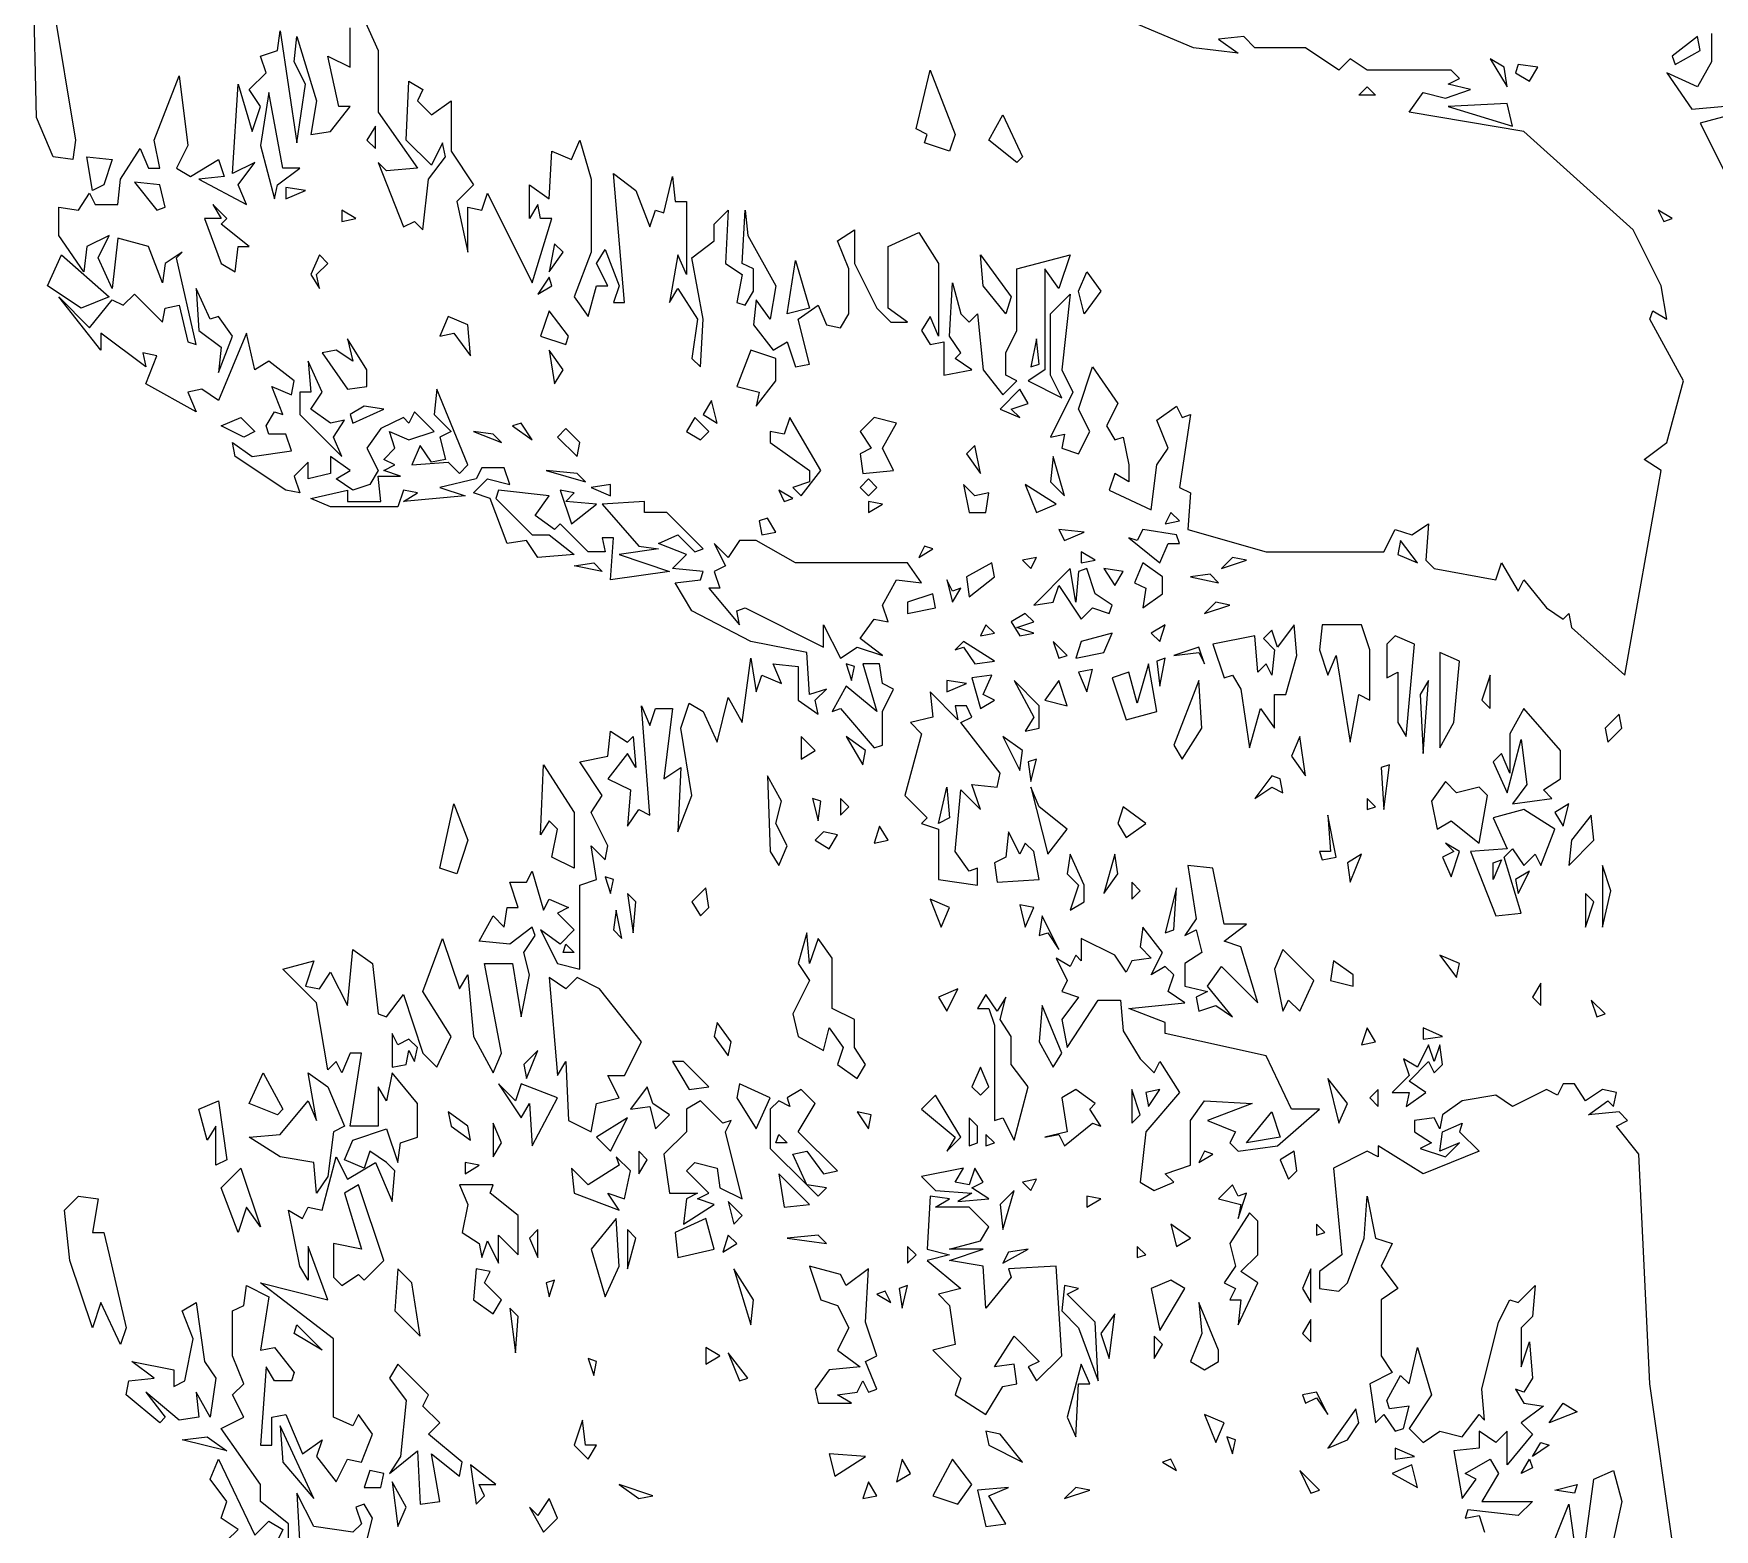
# Model space of a CAD drawing. Header units: millimetres. Extents: x -1916 to 1919, y -2 to 9002.
# Drawn here: x -1364 to -43, y 6354 to 7529 of the extents above; entities that cross this region are included whole.
import ezdxf

# ---------------------------------------------------------------- set-up
doc = ezdxf.new("R2010")
doc.units = ezdxf.units.MM
doc.layers.add('ALMOND-DRAW-PROFILE', color=7, linetype='Continuous', lineweight=25)

msp = doc.modelspace()

# ---------------------------------------------------------------- linework, layer by layer
at = {"layer": 'ALMOND-DRAW-PROFILE'}
for points in [[(-1348.5, 7432.5), (-1361.7, 7463.3), (-1363.9, 7566.8), (-1361.7, 7542.6), (-1355.1, 7566.8), (-1348.5, 7551.4), (-1330.9, 7445.7), (-1333.1, 7430.3)], [(-73.8, 7505.1), (-54, 7516.1), (-56.2, 7527.2), (-76, 7511.7)], [(-205.9, 7487.5), (-208.1, 7502.9), (-219.1, 7509.5)], [(-188.2, 7491.9), (-181.6, 7502.9), (-197.1, 7505.1), (-199.3, 7498.5)], [(-644, 7436.9), (-663.8, 7443.5), (-661.6, 7450.1), (-670.4, 7454.5), (-659.4, 7500.7), (-639.6, 7450.1)], [(-1174.5, 7399.5), (-1172.3, 7410.5), (-1154.7, 7423.7), (-1167.9, 7423.7), (-1179, 7483.1), (-1185.6, 7441.3)], [(-322.5, 7480.9), (-315.9, 7487.5), (-309.3, 7480.9)], [(-591.1, 7428.1), (-613.1, 7445.7), (-602.1, 7465.5), (-586.7, 7432.5)], [(-201.5, 7456.7), (-205.9, 7474.3), (-252.1, 7472.1)], [(-1095.3, 7439.1), (-1095.3, 7456.7), (-1101.9, 7445.7)], [(-1317.7, 7406.1), (-1322.1, 7432.5), (-1302.2, 7430.3), (-1308.8, 7410.5)], [(-1267, 7390.7), (-1260.4, 7392.9), (-1264.8, 7410.5), (-1284.6, 7412.7)], [(-1165.7, 7399.5), (-1150.3, 7406.1), (-1165.7, 7408.3)], [(-1205.4, 7342.2), (-1203.2, 7362), (-1194.4, 7362), (-1216.4, 7379.6), (-1212, 7384.1), (-1223, 7395.1), (-1216.4, 7384.1), (-1229.6, 7384.1), (-1216.4, 7348.8)], [(-1121.7, 7381.8), (-1110.7, 7384.1), (-1121.7, 7390.7)], [(-82.6, 7381.8), (-76, 7384.1), (-87, 7390.7)], [(-958.8, 7342.2), (-947.8, 7357.6), (-954.4, 7364.2)], [(-1326.5, 7313.6), (-1352.9, 7331.2), (-1341.9, 7355.4), (-1304.4, 7322.4)], [(-1139.3, 7329), (-1141.5, 7340), (-1132.7, 7348.8), (-1139.3, 7355.4), (-1145.9, 7340)], [(-771.7, 7309.2), (-765.1, 7351), (-754, 7313.6)], [(-599.9, 7309.2), (-617.6, 7331.2), (-619.8, 7355.4), (-595.5, 7322.4)], [(-967.6, 7324.6), (-956.6, 7331.2), (-958.8, 7337.8)], [(-538.3, 7309.2), (-542.7, 7326.8), (-536.1, 7342.2), (-525.1, 7326.8)], [(-1218.6, 7263), (-1207.6, 7291.6), (-1218.6, 7307), (-1225.2, 7304.8), (-1236.2, 7329), (-1234, 7296), (-1216.4, 7282.8)], [(-1020.4, 7276.2), (-1022.6, 7300.4), (-1038.1, 7307), (-1044.7, 7291.6), (-1033.6, 7293.8)], [(-965.4, 7291.6), (-945.6, 7285), (-943.4, 7291.6), (-958.8, 7311.4)], [(-1117.3, 7249.8), (-1101.9, 7252), (-1101.9, 7265.2), (-1117.3, 7289.4), (-1112.9, 7271.8), (-1126.1, 7280.6), (-1137.1, 7278.4)], [(-954.4, 7254.2), (-947.8, 7265.2), (-958.8, 7280.6)], [(-795.9, 7236.5), (-780.5, 7256.4), (-780.5, 7274), (-800.3, 7280.6), (-811.3, 7252), (-793.7, 7247.6)], [(-580.1, 7267.4), (-573.5, 7269.6), (-575.7, 7289.4)], [(-1121.7, 7196.9), (-1128.3, 7212.3), (-1119.5, 7225.5), (-1130.5, 7223.3), (-1145.9, 7234.3), (-1137.1, 7247.6), (-1148.1, 7271.8), (-1145.9, 7247.6), (-1154.7, 7247.6), (-1154.7, 7229.9)], [(-1029.2, 7183.7), (-1022.6, 7190.3), (-1046.9, 7249.8), (-1049.1, 7229.9), (-1035.8, 7216.7), (-1044.7, 7212.3), (-1040.3, 7194.7), (-1051.3, 7192.5), (-1060.1, 7205.7), (-1066.7, 7190.3), (-1038.1, 7192.5)], [(-826.7, 7223.3), (-831.1, 7240.9), (-837.7, 7229.9)], [(-604.3, 7234.3), (-588.9, 7227.7), (-595.5, 7234.3), (-582.3, 7238.7), (-588.9, 7249.8)], [(-1198.8, 7212.3), (-1216.4, 7221.1), (-1201, 7227.7), (-1190, 7216.7)], [(-1112.9, 7223.3), (-1088.7, 7234.3), (-1104.1, 7236.5), (-1115.1, 7229.9)], [(-839.9, 7210.1), (-833.3, 7216.7), (-844.3, 7227.7), (-850.9, 7216.7)], [(-760.7, 7166.1), (-745.2, 7185.9), (-769.5, 7227.7), (-773.9, 7214.5), (-784.9, 7216.7), (-784.9, 7207.9), (-754, 7185.9), (-754, 7177.1), (-767.3, 7172.7)], [(-712.2, 7183.7), (-688, 7185.9), (-696.8, 7203.5), (-685.8, 7223.3), (-703.4, 7227.7), (-714.4, 7216.7), (-705.6, 7203.5), (-714.4, 7199.1)], [(-1018.2, 7216.7), (-996.2, 7207.9), (-1002.8, 7214.5)], [(-972, 7210.1), (-980.8, 7223.3), (-987.4, 7221.1)], [(-936.8, 7196.9), (-934.6, 7207.9), (-945.6, 7218.9), (-952.2, 7212.3)], [(-619.8, 7183.7), (-624.2, 7205.7), (-630.8, 7199.1)], [(-961, 7185.9), (-930.2, 7177.1), (-936.8, 7183.7)], [(-553.7, 7166.1), (-562.5, 7196.9), (-564.7, 7177.1)], [(-910.4, 7166.1), (-910.4, 7174.9), (-925.8, 7172.7)], [(-707.8, 7166.1), (-701.2, 7172.7), (-707.8, 7179.3), (-714.4, 7172.7)], [(-628.6, 7152.9), (-615.4, 7152.9), (-613.1, 7168.3), (-624.2, 7166.1), (-633, 7174.9)], [(-575.7, 7152.9), (-560.3, 7159.5), (-584.5, 7174.9)], [(-941.2, 7144.1), (-921.4, 7159.5), (-945.6, 7161.7), (-939, 7168.3), (-950, 7170.5)], [(-773.9, 7161.7), (-767.3, 7163.9), (-778.3, 7170.5)], [(-707.8, 7152.9), (-696.8, 7159.5), (-707.8, 7161.7)], [(-791.5, 7135.3), (-780.5, 7137.5), (-787.1, 7148.5), (-793.7, 7146.3)], [(-474.5, 7144.1), (-463.4, 7146.3), (-470, 7152.9)], [(-553.7, 7130.9), (-538.3, 7137.5), (-558.1, 7139.7)], [(-478.9, 7113.3), (-472.2, 7128.7), (-463.4, 7128.7), (-465.6, 7135.3), (-492.1, 7139.7), (-496.5, 7130.9), (-503.1, 7133.1)], [(-729.8, 7038.4), (-716.6, 7047.2), (-696.8, 7040.6), (-714.4, 7053.8), (-703.4, 7069.2), (-692.4, 7067), (-696.8, 7080.2), (-685.8, 7100), (-666, 7097.8), (-677, 7113.3), (-765.1, 7113.3), (-795.9, 7130.9), (-809.1, 7130.9), (-817.9, 7117.7), (-828.9, 7128.7), (-820.1, 7111.1), (-828.9, 7106.7), (-824.5, 7093.4), (-833.3, 7093.4), (-809.1, 7064.8), (-811.3, 7075.8), (-804.7, 7078), (-743, 7047.2), (-743, 7064.8)], [(-668.2, 7117.7), (-657.2, 7124.3), (-663.8, 7126.5)], [(-540.5, 7113.3), (-529.5, 7115.5), (-540.5, 7122.1)], [(-276.3, 7113.3), (-289.5, 7130.9), (-291.7, 7119.9)], [(-917, 7106.7), (-939, 7111.1), (-923.6, 7113.3)], [(-628.6, 7086.8), (-608.7, 7102.3), (-610.9, 7113.3), (-630.8, 7102.3)], [(-580.1, 7108.9), (-575.7, 7117.7), (-586.7, 7115.5)], [(-540.5, 7069.2), (-531.7, 7078), (-518.5, 7073.6), (-516.3, 7080.2), (-529.5, 7089), (-536.1, 7108.9), (-542.7, 7106.7), (-544.9, 7082.4), (-549.3, 7108.9), (-577.9, 7080.2), (-562.5, 7082.4), (-558.1, 7095.6)], [(-514.1, 7095.6), (-507.5, 7106.7), (-522.9, 7108.9)], [(-492.1, 7078), (-476.7, 7089), (-476.7, 7102.3), (-492.1, 7113.3), (-498.7, 7097.8), (-489.9, 7093.4)], [(-430.4, 7108.9), (-410.6, 7115.5), (-421.6, 7117.7)], [(-641.8, 7082.4), (-635.2, 7093.4), (-641.8, 7091.2), (-646.2, 7100)], [(-454.6, 7102.3), (-432.6, 7097.8), (-439.2, 7104.5)], [(-677, 7073.6), (-655, 7078), (-657.2, 7089), (-677, 7082.4)], [(-443.6, 7073.6), (-423.8, 7080.2), (-434.8, 7082.4)], [(-588.9, 7056), (-577.9, 7058.2), (-591.1, 7062.6), (-577.9, 7067), (-584.5, 7073.6), (-595.5, 7067)], [(-619.8, 7056), (-608.7, 7058.2), (-615.4, 7064.8)], [(-544.9, 7038.4), (-522.9, 7042.8), (-516.3, 7058.2), (-540.5, 7051.6)], [(-478.9, 7051.6), (-474.5, 7064.8), (-485.5, 7058.2)], [(-408.4, 6968), (-399.6, 6998.8), (-388.6, 6983.4), (-388.6, 7009.8), (-379.8, 7009.8), (-371, 7040.6), (-373.2, 7064.8), (-386.4, 7047.2), (-390.8, 7060.4), (-397.4, 7053.8), (-388.6, 7045), (-390.8, 7025.2), (-395.2, 7034), (-401.8, 7027.4), (-404, 7056), (-437, 7049.4), (-428.2, 7023), (-421.6, 7025.2), (-415, 7014.2)], [(-329.1, 6972.4), (-322.5, 7009.8), (-313.7, 7005.4), (-313.7, 7045), (-320.3, 7064.8), (-351.2, 7064.8), (-353.4, 7045), (-346.8, 7025.2), (-340.2, 7040.6)], [(-285.1, 6976.8), (-278.5, 7049.4), (-293.9, 7056), (-300.5, 7049.4), (-300.5, 7023), (-291.7, 7027.4), (-291.7, 6987.8)], [(-624.2, 7034), (-608.7, 7036.2), (-633, 7051.6), (-639.6, 7045), (-633, 7047.2)], [(-558.1, 7038.4), (-551.5, 7040.6), (-562.5, 7051.6)], [(-443.6, 7034), (-448, 7047.2), (-467.8, 7040.6), (-448, 7042.8)], [(-258.7, 6968), (-247.7, 6987.8), (-243.3, 7036.2), (-258.7, 7042.8)], [(-703.4, 6968), (-696.8, 6970.2), (-696.8, 6996.6), (-688, 7014.2), (-696.8, 7018.6), (-699, 7034), (-712.2, 7034), (-701.2, 6996.6), (-725.4, 7016.4), (-736.4, 6996.6), (-729.8, 6998.8)], [(-721, 7020.8), (-718.8, 7031.8), (-725.4, 7034)], [(-536.1, 7012), (-531.7, 7029.6), (-542.7, 7027.4)], [(-505.3, 6990), (-481.1, 6996.6), (-487.7, 7034), (-496.5, 7003.2), (-503.1, 7027.4), (-516.3, 7023)], [(-478.9, 7016.4), (-474.5, 7038.4), (-481.1, 7036.2)], [(-646.2, 7012), (-630.8, 7018.6), (-646.2, 7020.8)], [(-619.8, 6998.8), (-608.7, 7005.4), (-617.6, 7009.8), (-610.9, 7025.2), (-626.4, 7023)], [(-584.5, 6981.2), (-573.5, 6983.4), (-573.5, 7001), (-593.3, 7020.8), (-577.9, 6992.2)], [(-569.1, 7005.4), (-551.5, 7001), (-558.1, 7020.8)], [(-461.2, 6959.1), (-445.8, 6983.4), (-448, 7020.8), (-467.8, 6970.2)], [(-271.9, 6963.6), (-267.5, 7020.8), (-274.1, 7009.8)], [(-219.1, 6998.8), (-219.1, 7025.2), (-225.7, 7005.4)], [(-652.8, 6864.5), (-622, 6860.1), (-622, 6873.3), (-628.6, 6871.1), (-639.6, 6886.5), (-635.2, 6934.9), (-619.8, 6919.5), (-626.4, 6939.3), (-606.5, 6937.1), (-604.3, 6948.1), (-635.2, 6987.8), (-626.4, 6992.2), (-630.8, 7001), (-639.6, 7001), (-637.4, 6990), (-659.4, 7012), (-657.2, 6992.2), (-674.8, 6987.8), (-666, 6979), (-679.2, 6930.5), (-661.6, 6912.9), (-666, 6908.5), (-652.8, 6904.1)], [(-201.5, 6923.9), (-170.6, 6928.3), (-177.2, 6934.9), (-164, 6943.7), (-164, 6965.8), (-192.7, 6998.8), (-203.7, 6979), (-203.7, 6948.1), (-210.3, 6963.6), (-216.9, 6956.9), (-205.9, 6932.7), (-194.9, 6974.6), (-190.4, 6939.3)], [(-126.6, 6972.4), (-115.6, 6983.4), (-117.8, 6994.4), (-128.8, 6983.4)], [(-760.7, 6959.1), (-749.6, 6965.8), (-760.7, 6976.8)], [(-712.2, 6954.7), (-710, 6965.8), (-725.4, 6976.8)], [(-588.9, 6950.3), (-586.7, 6965.8), (-602.1, 6976.8)], [(-364.4, 6945.9), (-368.8, 6976.8), (-375.4, 6961.4)], [(-939, 6873.3), (-956.6, 6882.1), (-952.2, 6904.1), (-958.8, 6910.7), (-965.4, 6899.7), (-963.2, 6954.7), (-939, 6917.3)], [(-580.1, 6941.5), (-575.7, 6959.1), (-582.3, 6956.9)], [(-302.7, 6919.5), (-298.3, 6954.7), (-304.9, 6952.5)], [(-778.3, 6875.5), (-771.7, 6890.9), (-780.5, 6908.5), (-776.1, 6926.1), (-787.1, 6945.9), (-784.9, 6886.5)], [(-652.8, 6908.5), (-646.2, 6937.1), (-644, 6912.9)], [(-566.9, 6884.3), (-551.5, 6904.1), (-573.5, 6921.7), (-580.1, 6937.1)], [(-404, 6928.3), (-390.8, 6937.1), (-382, 6932.7), (-384.2, 6943.7), (-390.8, 6945.9)], [(-227.9, 6893.1), (-221.3, 6930.5), (-227.9, 6937.1), (-245.5, 6932.7), (-254.3, 6941.5), (-265.3, 6926.1), (-260.9, 6904.1), (-249.9, 6910.7)], [(-1031.4, 6868.9), (-1044.7, 6873.3), (-1033.6, 6923.9), (-1022.6, 6895.3)], [(-747.4, 6910.7), (-745.2, 6926.1), (-751.8, 6928.3)], [(-729.8, 6915.1), (-723.2, 6921.7), (-729.8, 6928.3)], [(-507.5, 6921.7), (-511.9, 6908.5), (-505.3, 6897.5), (-489.9, 6908.5)], [(-315.9, 6919.5), (-309.3, 6921.7), (-315.9, 6928.3)], [(-161.8, 6906.3), (-157.4, 6923.9), (-168.4, 6917.3)], [(-351.2, 6879.9), (-340.2, 6882.1), (-346.8, 6915.1), (-344.6, 6886.5), (-353.4, 6886.5)], [(-214.7, 6835.9), (-194.9, 6838.1), (-208.1, 6882.1), (-201.5, 6888.7), (-192.7, 6875.5), (-183.8, 6884.3), (-179.4, 6875.5), (-168.4, 6904.1), (-192.7, 6919.5), (-216.9, 6912.9), (-205.9, 6888.7), (-234.5, 6886.5)], [(-157.4, 6875.5), (-137.6, 6895.3), (-139.8, 6915.1), (-155.2, 6895.3)], [(-738.6, 6888.7), (-732, 6899.7), (-743, 6901.9), (-749.6, 6895.3)], [(-703.4, 6893.1), (-692.4, 6895.3), (-699, 6906.3)], [(-606.5, 6862.3), (-573.5, 6864.5), (-577.9, 6886.5), (-584.5, 6893.1), (-588.9, 6884.3), (-597.7, 6901.9), (-599.9, 6882.1), (-608.7, 6877.7)], [(-549.3, 6840.3), (-538.3, 6846.9), (-538.3, 6860.1), (-549.3, 6884.3), (-551.5, 6868.9), (-542.7, 6860.1)], [(-522.9, 6853.5), (-511.9, 6868.9), (-514.1, 6884.3)], [(-329.1, 6862.3), (-320.3, 6884.3), (-331.3, 6877.7)], [(-249.9, 6866.7), (-243.3, 6886.5), (-254.3, 6893.1), (-247.7, 6886.5), (-256.5, 6882.1)], [(-421.6, 6756.6), (-441.4, 6780.8), (-430.4, 6796.2), (-401.8, 6767.6), (-415, 6811.6), (-428.2, 6816), (-410.6, 6829.3), (-428.2, 6829.3), (-437, 6873.3), (-456.8, 6875.5), (-450.2, 6833.7), (-459, 6820.5), (-450.2, 6824.9), (-445.8, 6807.2), (-459, 6798.4), (-459, 6780.8), (-441.4, 6776.4), (-450.2, 6772), (-448, 6761), (-434.8, 6765.4)], [(-216.9, 6864.5), (-216.9, 6877.7), (-210.3, 6879.9)], [(-197.1, 6853.5), (-188.2, 6871.1), (-199.3, 6864.5)], [(-131, 6827.1), (-124.4, 6855.7), (-131, 6875.5)], [(-910.4, 6853.5), (-908.2, 6864.5), (-914.8, 6866.7)], [(-839.9, 6835.9), (-833.3, 6842.5), (-835.5, 6857.9), (-846.5, 6846.9)], [(-500.9, 6849.1), (-494.3, 6855.7), (-500.9, 6862.3)], [(-474.5, 6822.7), (-467.8, 6824.9), (-465.6, 6857.9)], [(-892.7, 6822.7), (-890.5, 6846.9), (-897.2, 6853.5)], [(-650.6, 6827.1), (-644, 6842.5), (-659.4, 6849.1)], [(-584.5, 6827.1), (-577.9, 6842.5), (-588.9, 6844.7)], [(-144.2, 6827.1), (-137.6, 6846.9), (-144.2, 6853.5)], [(-901.6, 6818.2), (-906, 6840.3), (-908.2, 6824.9)], [(-558.1, 6809.4), (-571.3, 6835.9), (-573.5, 6820.5), (-566.9, 6822.7)], [(-716.6, 6708.2), (-710, 6719.2), (-718.8, 6732.4), (-718.8, 6754.4), (-736.4, 6763.2), (-736.4, 6802.8), (-747.4, 6818.2), (-754, 6798.4), (-756.3, 6822.7), (-762.9, 6798.4), (-754, 6785.2), (-767.3, 6758.8), (-762.9, 6741.2), (-743, 6730.2), (-738.6, 6747.8), (-727.6, 6732.4), (-732, 6719.2)], [(-483.3, 6620.1), (-467.8, 6626.7), (-474.5, 6633.3), (-454.6, 6639.9), (-454.6, 6675.1), (-443.6, 6690.6), (-406.2, 6688.4), (-441.4, 6675.1), (-419.4, 6666.3), (-423.8, 6657.5), (-417.2, 6650.9), (-386.4, 6655.3), (-353.4, 6684), (-375.4, 6684), (-395.2, 6725.8), (-474.5, 6743.4), (-474.5, 6752.2), (-503.1, 6763.2), (-459, 6767.6), (-472.2, 6776.4), (-467.8, 6789.6), (-474.5, 6796.2), (-485.5, 6789.6), (-476.7, 6807.2), (-492.1, 6827.1), (-494.3, 6811.6), (-485.5, 6802.8), (-500.9, 6800.6), (-505.3, 6791.8), (-514.1, 6805), (-540.5, 6818.2), (-540.5, 6800.6), (-544.9, 6805), (-549.3, 6796.2), (-560.3, 6802.8), (-551.5, 6785.2), (-555.9, 6776.4), (-542.7, 6772), (-555.9, 6754.4), (-551.5, 6732.4), (-527.3, 6769.8), (-509.7, 6769.8), (-507.5, 6745.6), (-494.3, 6723.6), (-483.3, 6712.6), (-478.9, 6721.4), (-463.4, 6697.2), (-489.9, 6666.3), (-494.3, 6626.7)], [(-947.8, 6807.2), (-945.6, 6813.8), (-939, 6807.2)], [(-382, 6761), (-377.6, 6769.8), (-368.8, 6761), (-357.8, 6785.2), (-382, 6809.4), (-388.6, 6794)], [(-245.5, 6787.4), (-243.3, 6798.4), (-258.7, 6805)], [(-344.6, 6785.2), (-326.9, 6780.8), (-326.9, 6789.6), (-342.4, 6800.6)], [(-943.4, 6675.1), (-925.8, 6666.3), (-921.4, 6688.4), (-903.8, 6692.8), (-912.6, 6710.4), (-899.4, 6710.4), (-886.1, 6736.8), (-919.2, 6778.6), (-936.8, 6787.4), (-945.6, 6778.6), (-958.8, 6787.4), (-952.2, 6710.4), (-945.6, 6721.4)], [(-646.2, 6761), (-637.4, 6778.6), (-652.8, 6772)], [(-179.4, 6765.4), (-179.4, 6783), (-186, 6772)], [(-593.3, 6659.7), (-582.3, 6701.6), (-595.5, 6719.2), (-595.5, 6741.2), (-604.3, 6754.4), (-599.9, 6772), (-606.5, 6761), (-615.4, 6774.2), (-622, 6763.2), (-613.1, 6763.2), (-608.7, 6750), (-608.7, 6675.1), (-602.1, 6677.3)], [(-562.5, 6717), (-555.9, 6728), (-571.3, 6765.4), (-573.5, 6736.8)], [(-135.4, 6756.6), (-128.8, 6758.8), (-139.8, 6769.8)], [(-817.9, 6725.8), (-815.7, 6736.8), (-826.7, 6752.2), (-828.9, 6741.2)], [(-1082.1, 6717), (-1071.1, 6719.2), (-1068.9, 6730.2), (-1064.5, 6721.4), (-1062.3, 6732.4), (-1068.9, 6739), (-1077.7, 6734.6), (-1082.1, 6743.4)], [(-320.3, 6734.6), (-309.3, 6736.8), (-315.9, 6747.8)], [(-271.9, 6739), (-256.5, 6741.2), (-271.9, 6747.8)], [(-976.4, 6708.2), (-967.6, 6730.2), (-978.6, 6719.2)], [(-285.1, 6686.2), (-269.7, 6697.2), (-282.9, 6706), (-267.5, 6721.4), (-263.1, 6712.6), (-256.5, 6719.2), (-258.7, 6734.6), (-263.1, 6721.4), (-267.5, 6734.6), (-276.3, 6717), (-287.3, 6723.6), (-282.9, 6710.4), (-296.1, 6697.2), (-282.9, 6697.2)], [(-1141.5, 6617.9), (-1143.7, 6642.1), (-1170.1, 6646.5), (-1194.4, 6661.9), (-1170.1, 6664.1), (-1148.1, 6690.6), (-1141.5, 6675.1), (-1148.1, 6712.6), (-1132.7, 6701.6), (-1119.5, 6670.7), (-1128.3, 6666.3), (-1132.7, 6631.1)], [(-1172.3, 6679.5), (-1194.4, 6688.4), (-1183.4, 6712.6), (-1167.9, 6684)], [(-848.7, 6699.4), (-833.3, 6701.6), (-853.1, 6721.4), (-861.9, 6721.4)], [(-619.8, 6695), (-613.1, 6701.6), (-619.8, 6717), (-626.4, 6701.6)], [(-972, 6655.3), (-952.2, 6692.8), (-980.8, 6703.8), (-985.2, 6690.6), (-998.4, 6703.8), (-980.8, 6677.3), (-974.2, 6688.4)], [(-881.7, 6701.6), (-894.9, 6684), (-879.5, 6686.2), (-875.1, 6668.5), (-864.1, 6679.5), (-877.3, 6688.4)], [(-795.9, 6668.5), (-784.9, 6692.8), (-809.1, 6703.8), (-811.3, 6692.8)], [(-756.3, 6624.5), (-767.3, 6648.7), (-756.3, 6650.9), (-743, 6633.3), (-732, 6635.5), (-762.9, 6666.3), (-749.6, 6688.4), (-760.7, 6699.4), (-771.7, 6692.8), (-769.5, 6686.2), (-778.3, 6690.6), (-784.9, 6684), (-784.9, 6653.1)], [(-553.7, 6655.3), (-531.7, 6672.9), (-525.1, 6670.7), (-533.9, 6684), (-529.5, 6688.4), (-544.9, 6699.4), (-555.9, 6692.8), (-551.5, 6666.3), (-569.1, 6661.9), (-558.1, 6664.1)], [(-500.9, 6672.9), (-494.3, 6679.5), (-500.9, 6699.4)], [(-487.7, 6686.2), (-478.9, 6699.4), (-489.9, 6697.2)], [(-338, 6672.9), (-331.3, 6688.4), (-346.8, 6708.2)], [(-307.1, 6686.2), (-307.1, 6699.4), (-313.7, 6692.8)], [(-1220.8, 6639.9), (-1220.8, 6670.7), (-1227.4, 6659.7), (-1234, 6684), (-1218.6, 6690.6), (-1212, 6644.3)], [(-853.1, 6593.7), (-828.9, 6609.1), (-842.1, 6613.5), (-833.3, 6617.9), (-850.9, 6635.5), (-844.3, 6642.1), (-826.7, 6637.7), (-824.5, 6622.3), (-806.9, 6613.5), (-820.1, 6666.3), (-815.7, 6675.1), (-822.3, 6672.9), (-839.9, 6690.6), (-850.9, 6684), (-850.9, 6666.3), (-868.5, 6648.7), (-864.1, 6617.9), (-842.1, 6617.9), (-850.9, 6613.5)], [(-646.2, 6650.9), (-635.2, 6661.9), (-655, 6695), (-666, 6684), (-639.6, 6661.9)], [(-1020.4, 6659.7), (-1022.6, 6670.7), (-1038.1, 6681.8), (-1035.8, 6670.7)], [(-1002.8, 6646.5), (-996.2, 6657.5), (-1002.8, 6672.9)], [(-910.4, 6650.9), (-897.2, 6677.3), (-921.4, 6661.9)], [(-707.8, 6668.5), (-705.6, 6679.5), (-716.6, 6681.8)], [(-628.6, 6655.3), (-622, 6657.5), (-622, 6670.7), (-628.6, 6677.3)], [(-410.6, 6657.5), (-390.8, 6681.8), (-384.2, 6661.9)], [(-780.5, 6657.5), (-778.3, 6664.1), (-771.7, 6657.5)], [(-615.4, 6655.3), (-608.7, 6657.5), (-615.4, 6664.1)], [(-939, 6617.9), (-903.8, 6604.7), (-912.6, 6617.9), (-899.4, 6613.5), (-894.9, 6635.5), (-906, 6646.5), (-903.8, 6639.9), (-928, 6624.5), (-941.2, 6637.7)], [(-888.3, 6633.3), (-881.7, 6644.3), (-888.3, 6650.9)], [(-448, 6642.1), (-437, 6648.7), (-443.6, 6650.9)], [(-377.6, 6628.9), (-371, 6635.5), (-373.2, 6650.9), (-384.2, 6644.3)], [(-1203.2, 6587.1), (-1216.4, 6622.3), (-1201, 6637.7), (-1185.6, 6591.5), (-1196.6, 6606.9)], [(-1024.8, 6633.3), (-1013.8, 6639.9), (-1024.8, 6642.1)], [(-773.9, 6606.9), (-754, 6609.1), (-778.3, 6633.3)], [(-637.4, 6611.3), (-613.1, 6613.5), (-626.4, 6622.3), (-617.6, 6626.7), (-624.2, 6637.7), (-628.6, 6624.5), (-639.6, 6626.7), (-633, 6637.7), (-666, 6631.1), (-655, 6620.1), (-626.4, 6617.9)], [(-1121.7, 6545.3), (-1108.5, 6554.1), (-1104.1, 6549.7), (-1088.7, 6565.1), (-1108.5, 6624.5), (-1119.5, 6617.9), (-1106.3, 6573.9), (-1128.3, 6578.3), (-1128.3, 6551.9)], [(-998.4, 6562.9), (-998.4, 6584.9), (-983, 6569.5), (-983, 6600.3), (-1005, 6617.9), (-1002.8, 6624.5), (-1029.2, 6624.5), (-1022.6, 6609.1), (-1027, 6587.1), (-1013.8, 6578.3), (-1011.6, 6567.3), (-1007.2, 6580.5)], [(-756.3, 6624.5), (-747.4, 6615.7), (-740.8, 6622.3)], [(-602.1, 6589.3), (-593.3, 6620.1), (-604.3, 6609.1)], [(-580.1, 6620.1), (-575.7, 6628.9), (-586.7, 6626.7)], [(-417.2, 6598.1), (-410.6, 6617.9), (-417.2, 6615.7), (-421.6, 6624.5), (-432.6, 6613.5), (-415, 6609.1)], [(-1295.6, 6499), (-1311, 6532), (-1317.7, 6512.2), (-1335.3, 6565.1), (-1339.7, 6604.7), (-1328.7, 6615.7), (-1313.2, 6613.5), (-1317.7, 6587.1), (-1308.8, 6587.1), (-1304.4, 6569.5), (-1291.2, 6512.2)], [(-813.5, 6593.7), (-806.9, 6600.3), (-817.9, 6611.3)], [(-615.4, 6444), (-602.1, 6466), (-591.1, 6468.2), (-593.3, 6483.6), (-608.7, 6481.4), (-593.3, 6505.6), (-573.5, 6485.8), (-582.3, 6481.4), (-575.7, 6470.4), (-555.9, 6490.2), (-560.3, 6560.7), (-597.7, 6558.5), (-595.5, 6551.9), (-615.4, 6527.6), (-617.6, 6560.7), (-644, 6565.1), (-617.6, 6573.9), (-644, 6573.9), (-619.8, 6580.5), (-613.1, 6591.5), (-628.6, 6606.9), (-655, 6606.9), (-644, 6613.5), (-659.4, 6615.7), (-661.6, 6573.9), (-644, 6569.5), (-661.6, 6565.1), (-635.2, 6543.1), (-652.8, 6538.6), (-644, 6529.8), (-639.6, 6499), (-657.2, 6494.6), (-635.2, 6472.6), (-639.6, 6459.4)], [(-536.1, 6606.9), (-525.1, 6613.5), (-536.1, 6615.7)], [(-914.8, 6536.4), (-903.8, 6560.7), (-906, 6598.1), (-925.8, 6573.9)], [(-857.5, 6567.3), (-828.9, 6573.9), (-835.5, 6598.1), (-859.7, 6587.1)], [(-465.6, 6576.1), (-454.6, 6582.7), (-470, 6593.7)], [(-417.2, 6514.4), (-401.8, 6547.5), (-415, 6556.3), (-401.8, 6569.5), (-401.8, 6595.9), (-408.4, 6602.5), (-423.8, 6578.3), (-419.4, 6560.7), (-428.2, 6547.5), (-419.4, 6543.1), (-423.8, 6534.2), (-415, 6534.2)], [(-355.6, 6584.9), (-349, 6587.1), (-355.6, 6593.7)], [(-967.6, 6567.3), (-967.6, 6589.3), (-974.2, 6582.7)], [(-897.2, 6558.5), (-890.5, 6582.7), (-897.2, 6589.3)], [(-822.3, 6571.7), (-811.3, 6578.3), (-817.9, 6584.9)], [(-771.7, 6582.7), (-740.8, 6578.3), (-747.4, 6584.9)], [(-677, 6562.9), (-670.4, 6569.5), (-677, 6576.1)], [(-602.1, 6562.9), (-582.3, 6573.9), (-597.7, 6571.7)], [(-496.5, 6567.3), (-489.9, 6569.5), (-496.5, 6576.1)], [(-1060.1, 6505.6), (-1066.7, 6547.5), (-1077.7, 6558.5), (-1079.9, 6525.4)], [(-1002.8, 6523.2), (-996.2, 6534.2), (-1009.4, 6547.5), (-1005, 6556.3), (-1016, 6558.5), (-1018.2, 6534.2)], [(-800.3, 6514.4), (-798.1, 6534.2), (-813.5, 6558.5)], [(-747.4, 6452.8), (-721, 6452.8), (-732, 6459.4), (-716.6, 6461.6), (-712.2, 6470.4), (-707.8, 6461.6), (-701.2, 6463.8), (-710, 6485.8), (-701.2, 6490.2), (-710, 6516.6), (-707.8, 6558.5), (-725.4, 6545.3), (-729.8, 6554.1), (-754, 6560.7), (-745.2, 6534.2), (-732, 6529.8), (-723.2, 6512.2), (-732, 6494.6), (-714.4, 6481.4), (-738.6, 6479.2), (-749.6, 6463.8)], [(-360, 6532), (-360, 6558.5), (-366.6, 6543.1)], [(-958.8, 6536.4), (-954.4, 6549.7), (-961, 6547.5)], [(-690.2, 6532), (-694.6, 6540.9), (-701.2, 6538.6)], [(-681.4, 6527.6), (-677, 6545.3), (-683.6, 6543.1)], [(-527.3, 6470.4), (-529.5, 6516.6), (-551.5, 6538.6), (-542.7, 6543.1), (-553.7, 6545.3), (-555.9, 6525.4), (-542.7, 6512.2)], [(-478.9, 6510), (-459, 6543.1), (-470, 6549.7), (-485.5, 6543.1)], [(-1264.8, 6437.4), (-1291.2, 6459.4), (-1289, 6470.4), (-1269.2, 6472.6), (-1286.8, 6485.8), (-1253.8, 6479.2), (-1253.8, 6466), (-1245, 6470.4), (-1238.4, 6503.4), (-1247.2, 6525.4), (-1236.2, 6532), (-1229.6, 6485.8), (-1220.8, 6472.6), (-1225.2, 6441.8), (-1236.2, 6461.6), (-1234, 6441.8), (-1249.4, 6439.6), (-1275.8, 6461.6), (-1260.4, 6441.8)], [(-985.2, 6492.4), (-983, 6521), (-989.6, 6527.6)], [(-443.6, 6479.2), (-432.6, 6485.8), (-432.6, 6494.6), (-448, 6532), (-445.8, 6507.8), (-454.6, 6485.8)], [(-1137.1, 6494.6), (-1159.1, 6507.8), (-1156.9, 6514.4)], [(-518.5, 6488), (-514.1, 6523.2), (-525.1, 6507.8)], [(-360, 6501.2), (-360, 6518.8), (-366.6, 6507.8)], [(-483.3, 6488), (-476.7, 6499), (-483.3, 6505.6)], [(-923.6, 6474.8), (-921.4, 6485.8), (-928, 6488)], [(-835.5, 6483.6), (-824.5, 6490.2), (-835.5, 6496.8)], [(-809.1, 6470.4), (-802.5, 6472.6), (-817.9, 6492.4)], [(-1060.1, 6373.5), (-1044.7, 6375.7), (-1051.3, 6413.2), (-1029.2, 6395.5), (-1027, 6406.6), (-1053.5, 6428.6), (-1044.7, 6437.4), (-1057.9, 6450.6), (-1053.5, 6459.4), (-1077.7, 6483.6), (-1084.3, 6472.6), (-1071.1, 6455), (-1075.5, 6411), (-1084.3, 6397.7), (-1062.3, 6415.4)], [(-544.9, 6426.4), (-542.7, 6468.2), (-533.9, 6468.2), (-540.5, 6483.6), (-551.5, 6441.8)], [(-346.8, 6444), (-355.6, 6461.6), (-366.6, 6459.4), (-364.4, 6452.8), (-355.6, 6457.2)], [(-346.8, 6417.6), (-331.3, 6424.2), (-322.5, 6437.4), (-324.7, 6448.4)], [(-172.8, 6437.4), (-161.8, 6452.8), (-150.8, 6446.2)], [(-1143.7, 6377.9), (-1170.1, 6435.2), (-1167.9, 6406.6)], [(-928, 6408.8), (-921.4, 6419.8), (-930.2, 6419.8), (-932.4, 6439.6), (-939, 6419.8)], [(-434.8, 6422), (-428.2, 6437.4), (-443.6, 6444)], [(-1212, 6415.4), (-1247.2, 6424.2), (-1227.4, 6426.4)], [(-613.1, 6419.8), (-586.7, 6406.6), (-604.3, 6428.6), (-615.4, 6430.8)], [(-421.6, 6413.2), (-419.4, 6424.2), (-426, 6426.4)], [(-186, 6411), (-179.4, 6422), (-172.8, 6419.8)], [(-1172.3, 6305.3), (-1212, 6344.9), (-1203.2, 6353.7), (-1216.4, 6362.5), (-1212, 6375.7), (-1225.2, 6393.3), (-1218.6, 6408.8), (-1190, 6349.3), (-1179, 6360.3), (-1167.9, 6353.7), (-1172.3, 6344.9), (-1163.5, 6336.1), (-1163.5, 6305.3)], [(-734.2, 6395.5), (-710, 6411), (-738.6, 6413.2)], [(-685.8, 6391.1), (-674.8, 6397.7), (-681.4, 6408.8)], [(-637.4, 6373.5), (-626.4, 6388.9), (-641.8, 6408.8), (-657.2, 6380.1)], [(-465.6, 6400), (-470, 6408.8), (-476.7, 6406.6)], [(-293.9, 6408.8), (-278.5, 6411), (-293.9, 6417.6)], [(-194.9, 6397.7), (-188.2, 6408.8), (-186, 6402.2)], [(-1104.1, 6386.7), (-1090.9, 6386.7), (-1088.7, 6397.7), (-1099.7, 6400)], [(-1016, 6373.5), (-1009.4, 6380.1), (-1013.8, 6388.9), (-1000.6, 6388.9), (-1020.4, 6404.4)], [(-360, 6382.3), (-353.4, 6384.5), (-368.8, 6400)], [(-276.3, 6386.7), (-280.7, 6404.4), (-296.1, 6397.7)], [(-1077.7, 6355.9), (-1071.1, 6371.3), (-1082.1, 6391.1)], [(-888.3, 6377.9), (-877.3, 6380.1), (-903.8, 6388.9)], [(-712.2, 6377.9), (-701.2, 6380.1), (-707.8, 6391.1)], [(-615.4, 6355.9), (-599.9, 6358.1), (-613.1, 6380.1), (-597.7, 6386.7), (-622, 6384.5)], [(-553.7, 6377.9), (-533.9, 6384.5), (-544.9, 6386.7)], [(-168.4, 6384.5), (-150.8, 6388.9), (-153, 6382.3)], [(-963.2, 6351.5), (-952.2, 6362.5), (-958.8, 6377.9), (-967.6, 6364.7), (-974.2, 6371.3)]]:
    msp.add_lwpolyline(points, close=True, dxfattribs=at)
for points in [[(-1163.5, 6340.5), (-1163.5, 6358.1), (-1185.6, 6375.7), (-1185.6, 6388.9), (-1216.4, 6433), (-1198.8, 6441.8), (-1207.6, 6459.4), (-1198.8, 6468.2), (-1207.6, 6490.2), (-1207.6, 6525.4), (-1198.8, 6529.8), (-1196.6, 6545.3), (-1179, 6536.4), (-1185.6, 6494.6), (-1174.5, 6496.8), (-1159.1, 6477), (-1161.3, 6470.4), (-1174.5, 6470.4), (-1181.2, 6481.4), (-1185.6, 6419.8), (-1176.7, 6419.8), (-1176.7, 6441.8), (-1165.7, 6444), (-1152.5, 6413.2), (-1137.1, 6424.2), (-1141.5, 6411), (-1126.1, 6391.1), (-1117.3, 6408.8), (-1106.3, 6406.6), (-1097.5, 6428.6), (-1108.5, 6444), (-1112.9, 6435.2), (-1128.3, 6441.8), (-1128.3, 6503.4), (-1185.6, 6547.5), (-1132.7, 6534.2), (-1148.1, 6576.1), (-1148.1, 6549.7), (-1154.7, 6560.7), (-1163.5, 6604.7), (-1152.5, 6598.1), (-1148.1, 6606.9), (-1137.1, 6604.7), (-1126.1, 6646.5), (-1117.3, 6628.9), (-1095.3, 6642.1), (-1082.1, 6611.3), (-1079.9, 6635.5), (-1086.5, 6642.1), (-1099.7, 6650.9), (-1104.1, 6637.7), (-1119.5, 6644.3), (-1112.9, 6659.7), (-1086.5, 6668.5), (-1077.7, 6642.1), (-1075.5, 6657.5), (-1062.3, 6661.9), (-1062.3, 6688.4), (-1082.1, 6712.6), (-1086.5, 6690.6), (-1093.1, 6701.6), (-1093.1, 6670.7), (-1115.1, 6670.7), (-1106.3, 6728), (-1115.1, 6728), (-1121.7, 6712.6), (-1126.1, 6721.4), (-1132.7, 6714.8), (-1141.5, 6767.6), (-1167.9, 6794), (-1143.7, 6800.6), (-1150.3, 6780.8), (-1139.3, 6778.6), (-1130.5, 6791.8), (-1117.3, 6765.4), (-1112.9, 6809.4), (-1097.5, 6798.4), (-1093.1, 6758.8), (-1086.5, 6756.6), (-1073.3, 6774.2), (-1057.9, 6728), (-1046.9, 6717), (-1035.8, 6741.2), (-1057.9, 6776.4), (-1042.5, 6818.2), (-1029.2, 6778.6), (-1022.6, 6789.6), (-1018.2, 6741.2), (-1002.8, 6712.6), (-996.2, 6728), (-1009.4, 6798.4), (-987.4, 6798.4), (-980.8, 6756.6), (-974.2, 6789.6), (-978.6, 6807.2), (-969.8, 6820.5), (-972, 6827.1), (-989.6, 6813.8), (-1013.8, 6816), (-1002.8, 6835.9), (-994, 6827.1), (-991.8, 6842.5), (-983, 6842.5), (-989.6, 6862.3), (-976.4, 6862.3), (-972, 6871.1), (-963.2, 6840.3), (-958.8, 6849.1), (-943.4, 6842.5), (-952.2, 6838.1), (-939, 6824.9), (-950, 6813.8), (-965.4, 6824.9), (-952.2, 6798.4), (-934.6, 6794), (-934.6, 6860.1), (-921.4, 6864.5), (-925.8, 6890.9), (-914.8, 6879.9), (-912.6, 6890.9), (-925.8, 6917.3), (-917, 6930.5), (-934.6, 6956.9), (-912.6, 6961.4), (-910.4, 6981.2), (-897.2, 6972.4), (-892.7, 6976.8), (-890.5, 6952.5), (-897.2, 6963.6), (-912.6, 6943.7), (-894.9, 6934.9), (-897.2, 6906.3), (-888.3, 6919.5), (-879.5, 6915.1), (-886.1, 7001), (-879.5, 6985.6), (-875.1, 6998.8), (-861.9, 6998.8), (-868.5, 6943.7), (-855.3, 6952.5), (-857.5, 6901.9), (-846.5, 6930.5), (-855.3, 6983.4), (-848.7, 7003.2), (-837.7, 6996.6), (-826.7, 6972.4), (-817.9, 7007.6), (-806.9, 6987.8), (-800.3, 7038.4), (-795.9, 7012), (-791.5, 7025.2), (-776.1, 7018.6), (-782.7, 7034), (-762.9, 7031.8), (-762.9, 7005.4), (-747.4, 6994.4), (-749.6, 7005.4), (-740.8, 7014.2), (-754, 7009.8), (-756.3, 7042.8), (-800.3, 7051.6), (-846.5, 7075.8), (-859.7, 7097.8), (-839.9, 7100), (-837.7, 7106.7), (-861.9, 7108.9), (-850.9, 7119.9), (-872.9, 7128.7), (-857.5, 7135.3), (-844.3, 7122.1), (-837.7, 7124.3), (-866.3, 7152.9), (-883.9, 7152.9), (-883.9, 7161.7), (-917, 7159.5), (-888.3, 7126.5), (-872.9, 7124.3), (-903.8, 7119.9), (-864.1, 7106.7), (-910.4, 7100), (-908.2, 7133.1), (-917, 7133.1), (-914.8, 7122.1), (-928, 7122.1), (-950, 7144.1), (-954.4, 7139.7), (-969.8, 7150.7), (-958.8, 7166.1), (-998.4, 7170.5), (-1000.6, 7163.9), (-972, 7135.3), (-958.8, 7135.3), (-939, 7119.9), (-967.6, 7117.7), (-976.4, 7130.9), (-991.8, 7128.7), (-1005, 7163.9), (-1018.2, 7168.3), (-1007.2, 7179.3), (-989.6, 7174.9), (-994, 7188.1), (-1011.6, 7188.1), (-1016, 7179.3), (-1044.7, 7172.7), (-1024.8, 7166.1), (-1073.3, 7161.7), (-1062.3, 7168.3), (-1073.3, 7170.5), (-1077.7, 7157.3), (-1130.5, 7157.3), (-1145.9, 7163.9), (-1117.3, 7170.5), (-1117.3, 7161.7), (-1090.9, 7161.7), (-1093.1, 7181.5), (-1075.5, 7181.5), (-1088.7, 7185.9), (-1079.9, 7190.3), (-1088.7, 7194.7), (-1079.9, 7203.5), (-1084.3, 7216.7), (-1068.9, 7210.1), (-1049.1, 7216.7), (-1064.5, 7232.1), (-1068.9, 7223.3), (-1073.3, 7227.7), (-1090.9, 7218.9), (-1101.9, 7203.5), (-1093.1, 7185.9), (-1099.7, 7174.9), (-1112.9, 7170.5), (-1126.1, 7179.3), (-1115.1, 7185.9), (-1130.5, 7196.9), (-1130.5, 7183.7), (-1148.1, 7179.3), (-1148.1, 7192.5), (-1159.1, 7181.5), (-1154.7, 7168.3), (-1165.7, 7170.5), (-1205.4, 7196.9), (-1207.6, 7207.9), (-1192.2, 7196.9), (-1161.3, 7201.3), (-1165.7, 7214.5), (-1179, 7214.5), (-1181.2, 7221.1), (-1174.5, 7232.1), (-1167.9, 7229.9), (-1176.7, 7252), (-1161.3, 7245.4), (-1159.1, 7256.4), (-1179, 7271.8), (-1190, 7265.2), (-1196.6, 7293.8), (-1218.6, 7240.9), (-1231.8, 7249.8), (-1242.8, 7247.6), (-1236.2, 7232.1), (-1275.8, 7254.2), (-1267, 7276.2), (-1278, 7278.4), (-1275.8, 7267.4), (-1311, 7293.8), (-1311, 7280.6), (-1344.1, 7322.4), (-1319.9, 7298.2), (-1302.2, 7320.2), (-1293.4, 7315.8), (-1284.6, 7324.6), (-1262.6, 7302.6), (-1260.4, 7313.6), (-1249.4, 7315.8), (-1242.8, 7287.2), (-1236.2, 7285), (-1251.6, 7353.2), (-1247.2, 7357.6), (-1260.4, 7348.8), (-1262.6, 7333.4), (-1273.6, 7362), (-1297.8, 7368.6), (-1302.2, 7329), (-1313.2, 7353.2), (-1304.4, 7370.8), (-1322.1, 7362), (-1324.3, 7342.2), (-1344.1, 7370.8), (-1344.1, 7392.9), (-1328.7, 7390.7), (-1319.9, 7403.9), (-1315.4, 7395.1), (-1297.8, 7395.1), (-1295.6, 7414.9), (-1280.2, 7439.1), (-1273.6, 7423.7), (-1264.8, 7423.7), (-1269.2, 7445.7), (-1249.4, 7496.3), (-1242.8, 7441.3), (-1251.6, 7423.7), (-1240.6, 7417.1), (-1218.6, 7430.3), (-1214.2, 7417.1), (-1234, 7414.9), (-1196.6, 7395.1), (-1203.2, 7410.5), (-1190, 7428.1), (-1207.6, 7419.3), (-1203.2, 7489.7), (-1192.2, 7452.3), (-1185.6, 7472.1), (-1194.4, 7485.3), (-1181.2, 7498.5), (-1185.6, 7511.7), (-1172.3, 7516.1), (-1170.1, 7531.6), (-1156.9, 7443.5), (-1150.3, 7489.7), (-1159.1, 7507.3), (-1156.9, 7527.2), (-1141.5, 7476.5), (-1145.9, 7450.1), (-1130.5, 7452.3), (-1115.1, 7472.1), (-1123.9, 7472.1), (-1132.7, 7511.7), (-1115.1, 7502.9), (-1115.1, 7533.8)], [(-1104.1, 7540.4), (-1093.1, 7516.1), (-1093.1, 7467.7), (-1062.3, 7423.7), (-1086.5, 7421.5), (-1093.1, 7428.1), (-1073.3, 7377.4), (-1064.5, 7381.8), (-1057.9, 7375.2), (-1053.5, 7414.9), (-1040.3, 7432.5), (-1042.5, 7443.5), (-1051.3, 7425.9), (-1071.1, 7445.7), (-1068.9, 7491.9), (-1057.9, 7485.3), (-1062.3, 7476.5), (-1051.3, 7465.5), (-1035.8, 7476.5), (-1035.8, 7436.9), (-1018.2, 7410.5), (-1031.4, 7397.3), (-1022.6, 7357.6), (-1022.6, 7392.9), (-1011.6, 7390.7), (-1007.2, 7403.9), (-972, 7333.4), (-956.6, 7384.1), (-965.4, 7384.1), (-967.6, 7395.1), (-974.2, 7384.1), (-974.2, 7410.5), (-958.8, 7399.5), (-956.6, 7436.9), (-941.2, 7430.3), (-934.6, 7445.7), (-925.8, 7414.9), (-925.8, 7357.6), (-939, 7322.4), (-928, 7307), (-921.4, 7331.2), (-912.6, 7331.2), (-921.4, 7348.8), (-914.8, 7359.8), (-903.8, 7331.2), (-908.2, 7318), (-899.4, 7318), (-908.2, 7419.3), (-890.5, 7406.1), (-879.5, 7377.4), (-875.1, 7390.7), (-868.5, 7388.5), (-861.9, 7417.1), (-859.7, 7397.3), (-850.9, 7397.3), (-850.9, 7340), (-857.5, 7355.4), (-864.1, 7318), (-857.5, 7329), (-842.1, 7304.8), (-846.5, 7274), (-839.9, 7267.4), (-837.7, 7304.8), (-846.5, 7353.2), (-828.9, 7366.4), (-828.9, 7379.6), (-817.9, 7390.7), (-820.1, 7348.8), (-806.9, 7340), (-811.3, 7318), (-804.7, 7315.8), (-798.1, 7326.8), (-798.1, 7344.4), (-806.9, 7348.8), (-804.7, 7390.7), (-802.5, 7370.8), (-780.5, 7331.2), (-784.9, 7304.8), (-795.9, 7320.2), (-798.1, 7300.4), (-782.7, 7280.6), (-771.7, 7287.2), (-765.1, 7267.4), (-754, 7269.6), (-762.9, 7304.8), (-747.4, 7315.8), (-740.8, 7300.4), (-729.8, 7298.2), (-723.2, 7309.2), (-723.2, 7344.4), (-732, 7366.4), (-718.8, 7375.2), (-718.8, 7348.8), (-701.2, 7313.6), (-690.2, 7302.6), (-677, 7302.6), (-692.4, 7313.6), (-692.4, 7362), (-668.2, 7373), (-652.8, 7348.8), (-652.8, 7291.6), (-659.4, 7307), (-666, 7296), (-659.4, 7285), (-648.4, 7287.2), (-648.4, 7260.8), (-626.4, 7265.2), (-639.6, 7274), (-635.2, 7278.4), (-644, 7291.6), (-641.8, 7333.4), (-635.2, 7309.2), (-628.6, 7302.6), (-622, 7309.2), (-617.6, 7265.2), (-602.1, 7245.4), (-591.1, 7256.4), (-599.9, 7260.8), (-599.9, 7278.4), (-591.1, 7296), (-591.1, 7344.4), (-549.3, 7355.4), (-558.1, 7329), (-569.1, 7344.4), (-569.1, 7265.2), (-582.3, 7256.4), (-555.9, 7243.2), (-564.7, 7260.8), (-564.7, 7309.2), (-549.3, 7324.6), (-555.9, 7265.2), (-547.1, 7247.6), (-564.7, 7212.3), (-553.7, 7214.5), (-555.9, 7203.5), (-542.7, 7199.1), (-533.9, 7216.7), (-542.7, 7234.3), (-531.7, 7267.4), (-511.9, 7238.7), (-520.7, 7221.1), (-514.1, 7210.1), (-507.5, 7212.3), (-503.1, 7190.3), (-503.1, 7177.1), (-514.1, 7183.7), (-518.5, 7170.5), (-485.5, 7155.1), (-481.1, 7190.3), (-472.2, 7203.5), (-481.1, 7225.5), (-465.6, 7236.5), (-461.2, 7227.7), (-454.6, 7229.9), (-463.4, 7172.7), (-454.6, 7168.3), (-456.8, 7139.7), (-395.2, 7122.1), (-302.7, 7122.1), (-293.9, 7139.7), (-280.7, 7135.3), (-267.5, 7144.1), (-269.7, 7115.5), (-263.1, 7108.9), (-214.7, 7100), (-210.3, 7113.3), (-197.1, 7091.2), (-192.7, 7100), (-175, 7078), (-161.8, 7069.2), (-157.4, 7073.6), (-155.2, 7062.6), (-113.4, 7025.2), (-84.8, 7185.9), (-98, 7194.7), (-80.4, 7207.9), (-67.2, 7256.4), (-93.6, 7304.8), (-91.4, 7311.4), (-80.4, 7304.8), (-84.8, 7331.2), (-106.8, 7375.2), (-192.7, 7452.3), (-282.9, 7467.7), (-271.9, 7483.1), (-254.3, 7478.7), (-234.5, 7485.3), (-252.1, 7489.7), (-243.3, 7494.1), (-249.9, 7500.7), (-315.9, 7500.7), (-329.1, 7509.5), (-338, 7500.7), (-364.4, 7518.3), (-404, 7518.3), (-412.8, 7527.2), (-432.6, 7525), (-417.2, 7513.9), (-452.4, 7518.3), (-505.3, 7540.4)], [(-45.1, 7529.4), (-45.1, 7507.3), (-56.2, 7487.5), (-80.4, 7498.5), (-60.6, 7469.9), (12.1, 7476.5)], [(-29.7, 7465.5), (-54, 7458.9), (-23.1, 7397.3)], [(-76, 6344.9), (-93.6, 6468.2), (-102.4, 6648.7), (-120, 6670.7), (-111.2, 6675.1), (-117.8, 6681.8), (-142, 6679.5), (-126.6, 6690.6), (-122.2, 6686.2), (-120, 6697.2), (-131, 6699.4), (-144.2, 6690.6), (-153, 6703.8), (-161.8, 6703.8), (-166.2, 6695), (-175, 6699.4), (-201.5, 6686.2), (-214.7, 6695), (-241.1, 6690.6), (-256.5, 6679.5), (-258.7, 6668.5), (-263.1, 6677.3), (-278.5, 6675.1), (-278.5, 6666.3), (-265.3, 6657.5), (-274.1, 6653.1), (-254.3, 6646.5), (-243.3, 6657.5), (-258.7, 6650.9), (-256.5, 6666.3), (-241.1, 6672.9), (-243.3, 6666.3), (-227.9, 6650.9), (-271.9, 6633.3), (-307.1, 6655.3), (-307.1, 6646.5), (-315.9, 6650.9), (-342.4, 6637.7), (-335.8, 6569.5), (-353.4, 6556.3), (-353.4, 6543.1), (-338, 6540.9), (-331.3, 6547.5), (-318.1, 6582.7), (-315.9, 6615.7), (-309.3, 6582.7), (-296.1, 6578.3), (-304.9, 6560.7), (-291.7, 6543.1), (-304.9, 6534.2), (-304.9, 6490.2), (-296.1, 6477), (-313.7, 6468.2), (-309.3, 6437.4), (-302.7, 6444), (-293.9, 6430.8), (-287.3, 6433), (-282.9, 6450.6), (-298.3, 6448.4), (-300.5, 6455), (-289.5, 6474.8), (-282.9, 6468.2), (-276.3, 6496.8), (-265.3, 6459.4), (-282.9, 6433), (-271.9, 6422), (-258.7, 6430.8), (-241.1, 6426.4), (-227.9, 6444), (-223.5, 6439.6), (-225.7, 6463.8), (-212.5, 6516.6), (-203.7, 6534.2), (-197.1, 6532), (-183.8, 6545.3), (-186, 6521), (-194.9, 6512.2), (-194.9, 6481.4), (-188.2, 6501.2), (-186, 6472.6), (-192.7, 6461.6), (-199.3, 6463.8), (-192.7, 6452.8), (-177.2, 6450.6), (-194.9, 6437.4), (-186, 6428.6), (-205.9, 6404.4), (-205.9, 6430.8), (-214.7, 6422), (-227.9, 6430.8), (-227.9, 6417.6), (-247.7, 6415.4), (-241.1, 6377.9), (-230.1, 6393.3), (-238.9, 6397.7), (-219.1, 6408.8), (-212.5, 6397.7), (-225.7, 6375.7), (-186, 6375.7), (-197.1, 6364.7), (-236.7, 6369.1), (-238.9, 6362.5), (-227.9, 6364.7), (-223.5, 6351.5)], [(-175, 6329.5), (-157.4, 6373.5), (-148.6, 6311.9), (-137.6, 6393.3), (-122.2, 6400), (-115.6, 6375.7), (-124.4, 6336.1)], [(-1101.9, 6344.9), (-1097.5, 6362.5), (-1104.1, 6373.5), (-1110.7, 6371.3), (-1106.3, 6358.1), (-1112.9, 6351.5), (-1143.7, 6355.9), (-1156.9, 6382.3), (-1154.7, 6340.5)]]:
    msp.add_lwpolyline(points, dxfattribs=at)

doc.saveas('drawing.dxf')
